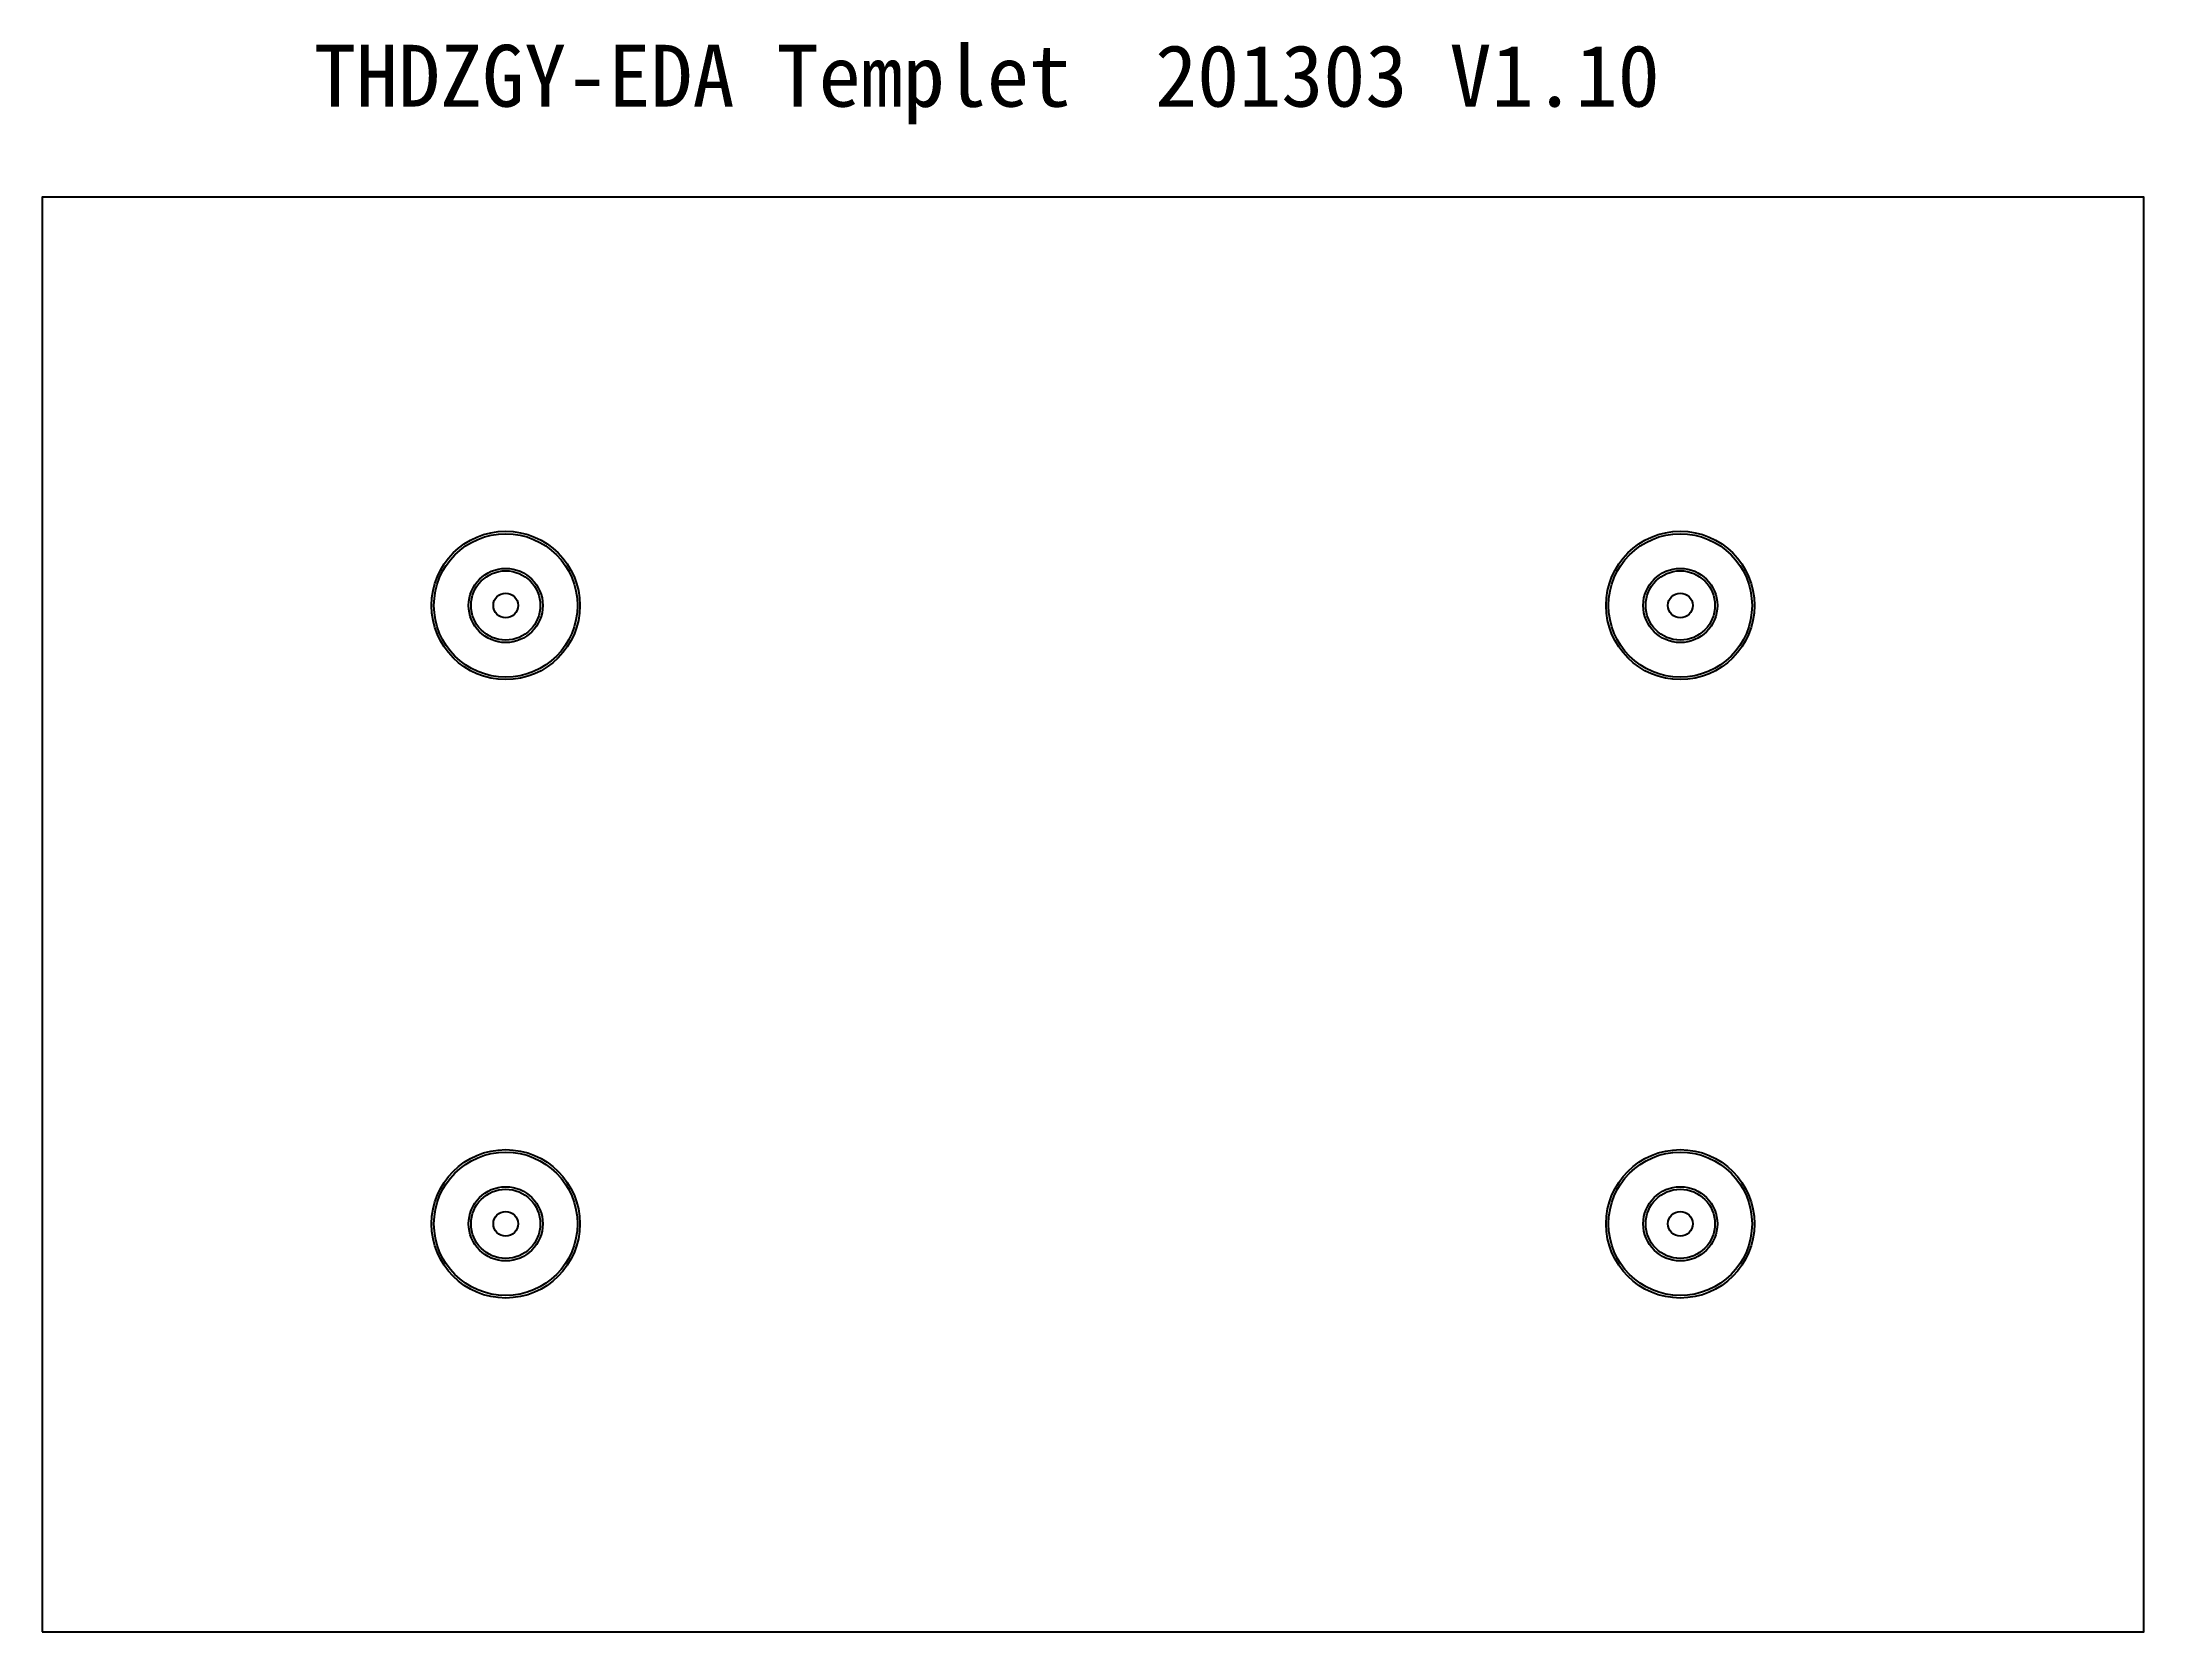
# Model space of a CAD drawing. Header units: millimetres. Extents: x 0 to 85, y 0 to 64.3.
import ezdxf

# ---------------------------------------------------------------- set-up
doc = ezdxf.new("R2010")
doc.units = ezdxf.units.MM
doc.layers.get('0').update_dxf_attribs({"color": 2})
doc.styles.get("Standard").update_dxf_attribs({"font": ''})
doc.styles.get('Standard').set_extended_font_data('SimSun')

msp = doc.modelspace()

# ---------------------------------------------------------------- linework, layer by layer
msp.add_lwpolyline([(0, 0), (85, 0), (85, 58), (0, 58)], close=True)
at = {"color": 50}
for centre, radius in [((18.75, 41.5), 3), ((18.75, 41.5), 2.9), ((66.25, 41.5), 3), ((66.25, 41.5), 2.9), ((18.75, 41.5), 1.5), ((18.75, 41.5), 1.4), ((66.25, 41.5), 1.5), ((66.25, 41.5), 1.4), ((18.75, 41.5), 0.5), ((66.25, 41.5), 0.5), ((18.75, 16.5), 3), ((18.75, 16.5), 2.9), ((66.25, 16.5), 3), ((66.25, 16.5), 2.9), ((18.75, 16.5), 1.5), ((18.75, 16.5), 1.4), ((66.25, 16.5), 1.5), ((66.25, 16.5), 1.4), ((18.75, 16.5), 0.5), ((66.25, 16.5), 0.5)]:
    msp.add_circle(centre, radius, dxfattribs=at)

# ---------------------------------------------------------------- texts
at = {"insert": (10.997, 64.165), "char_height": 2.5, "attachment_point": 1}
msp.add_mtext_dynamic_manual_height_columns('THDZGY-EDA Templet  201303 V1.10', width=57.2939, gutter_width=12.5, heights=[0], dxfattribs=at)

doc.saveas('drawing.dxf')
